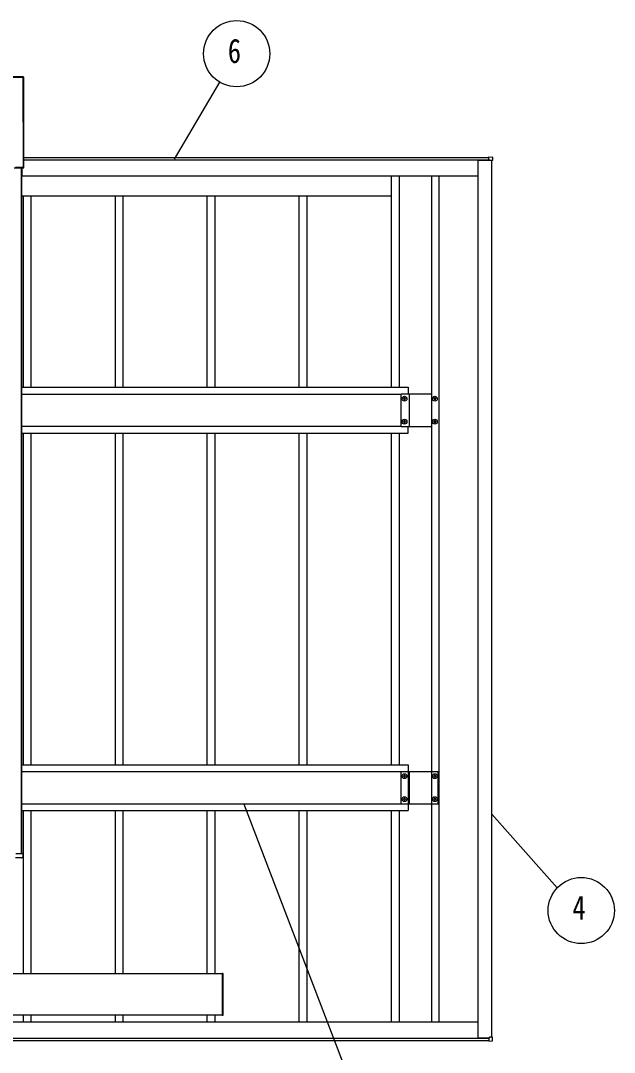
# Model space of a CAD drawing. Units: millimetres, scale not verified. Extents: x -10512 to 10512, y -7425 to 7425.
# Drawn here: x 473 to 1764, y 174 to 2420 of the extents above; entities that cross this region are included whole.
import ezdxf
from ezdxf.enums import TextEntityAlignment as Align

# ---------------------------------------------------------------- set-up
doc = ezdxf.new("R2010")
doc.units = ezdxf.units.MM
doc.header["$LTSCALE"] = 30
doc.layers.add('0-5_YKK_A1', color=4, linetype='Continuous')
doc.layers.add('0-6_YKK_D', color=6, linetype='Continuous')
doc.styles.add('ＭＳ ゴシック', font='')
doc.styles.get('ＭＳ ゴシック').set_extended_font_data('MS Gothic')

msp = doc.modelspace()

# ---------------------------------------------------------------- linework, layer by layer
at = {"layer": '0-5_YKK_A1'}
for p, q in [((478.38, 2297.87), (380.87, 2297.87)), ((478.38, 2297.87), (380.87, 2297.87)), ((381.35, 2297.39), (477.9, 2297.39)), ((477.9, 2296.87), (381.35, 2296.87)), ((477.9, 2297.39), (478.38, 2297.87)), ((477.9, 2297.39), (477.9, 2296.87)), ((478.53, 2100.69), (477.9, 2296.87)), ((478.38, 2297.87), (478.38, 2297.87)), ((478.88, 2297.37), (478.4, 2296.9)), ((478.4, 2296.9), (479.03, 2100.71)), ((479.51, 2100.23), (478.88, 2297.38)), ((478.88, 2297.38), (478.88, 2297.37)), ((479.51, 2100.23), (478.88, 2297.37)), ((479.44, 2122.05), (1491.12, 2122.05)), ((479.45, 2117.05), (1491.12, 2117.05)), ((479.45, 2117.03), (1489.12, 2117.03)), ((1467.62, 205.96), (1467.62, 2116.56)), ((1467.62, 2116.56), (1492.62, 2116.56)), ((1489.12, 2117.03), (1489.12, 2116.56)), ((1491.12, 2123.56), (1498.65, 2123.1)), ((1491.12, 2123.07), (1491.12, 2123.56)), ((1491.12, 2117.16), (1491.12, 2123.07)), ((1492.12, 2116.56), (1492.12, 2116.86)), ((1492.62, 2115.36), (1492.62, 2116.56)), ((1492.94, 2115.36), (1492.62, 2115.36)), ((1498.65, 2115.36), (1492.94, 2115.36)), ((1497.62, 207.15), (1497.62, 2115.36)), ((458.37, 2099.73), (479.01, 2099.73)), ((458.38, 2099.73), (479.01, 2099.73)), ((478.53, 2100.22), (461.21, 2100.22)), ((462.15, 2100.69), (478.53, 2100.69)), ((473.42, 2099.73), (473.42, 607.44)), ((474.62, 2099.73), (474.62, 607.44)), ((474.62, 2097.06), (475.62, 2097.06)), ((475.62, 2082.05), (475.62, 2099.73)), ((478.53, 2100.22), (478.53, 2100.69)), ((479.01, 2099.73), (478.53, 2100.22)), ((479.01, 2099.73), (479.01, 2099.73)), ((479.03, 2100.71), (479.51, 2100.23)), ((479.51, 2100.23), (479.51, 2100.23)), ((475.62, 2082.05), (1467.62, 2082.05)), ((1278.62, 2082.05), (1278.62, 1622.06)), ((1295.62, 2082.05), (1295.62, 1622.06)), ((1366.62, 2082.05), (1366.62, 240.46)), ((1382.62, 2082.05), (1382.62, 240.46)), ((474.62, 2039.06), (493.72, 2039.06)), ((478.62, 1622.06), (478.62, 2039.06)), ((478.62, 2039.06), (693.72, 2039.06)), ((495.62, 1622.06), (495.62, 2039.06)), ((678.62, 1622.06), (678.62, 2039.06)), ((678.62, 2039.06), (893.72, 2039.06)), ((695.62, 1622.06), (695.62, 2039.06)), ((878.62, 1622.06), (878.62, 2039.06)), ((878.62, 2039.06), (1093.72, 2039.06)), ((895.62, 1622.06), (895.62, 2039.06)), ((1078.62, 1622.06), (1078.62, 2039.06)), ((1078.62, 2039.06), (1278.62, 2039.06)), ((1095.62, 1622.06), (1095.62, 2039.06)), ((474.62, 1607.06), (1300.62, 1607.06)), ((1300.62, 1536.56), (1300.62, 1607.56)), ((1300.62, 1607.56), (1366.62, 1607.56)), ((1307.14, 1598.5), (1307.14, 1599.46)), ((1318.12, 1536.56), (1318.12, 1607.56)), ((1373.14, 1598.5), (1373.14, 1599.46)), ((474.62, 1537.06), (1300.62, 1537.06)), ((1300.62, 1536.56), (1366.62, 1536.56)), ((1307.14, 1548.5), (1307.14, 1549.46)), ((1315.62, 1522.06), (1315.62, 1536.56)), ((1373.14, 1548.5), (1373.14, 1549.46)), ((474.62, 1522.06), (1315.62, 1522.06)), ((478.62, 800.46), (478.62, 1522.06)), ((495.62, 800.46), (495.62, 1522.06)), ((678.62, 800.46), (678.62, 1522.06)), ((695.62, 800.46), (695.62, 1522.06)), ((878.62, 800.46), (878.62, 1522.06)), ((895.62, 800.46), (895.62, 1522.06)), ((1078.62, 800.46), (1078.62, 1522.06)), ((1095.62, 800.46), (1095.62, 1522.06)), ((1278.62, 1522.06), (1278.62, 800.46)), ((1295.62, 1522.06), (1295.62, 800.46)), ((474.62, 785.46), (1315.62, 785.46)), ((1300.62, 714.96), (1300.62, 785.96)), ((1300.62, 785.96), (1380.62, 785.96)), ((1307.14, 776.9), (1307.14, 777.86)), ((1318.12, 714.96), (1318.12, 785.96)), ((1373.14, 776.9), (1373.14, 777.86)), ((1380.62, 714.96), (1380.62, 785.96)), ((1307.14, 726.9), (1307.14, 727.86)), ((1373.14, 726.9), (1373.14, 727.86)), ((474.62, 715.46), (1315.62, 715.46)), ((474.62, 700.46), (1315.62, 700.46)), ((478.62, 345.46), (478.62, 700.46)), ((495.62, 345.46), (495.62, 700.46)), ((678.62, 345.46), (678.62, 700.46)), ((695.62, 345.46), (695.62, 700.46)), ((878.62, 345.46), (878.62, 700.46)), ((895.62, 345.46), (895.62, 700.46)), ((1078.62, 240.46), (1078.62, 700.46)), ((1095.62, 240.46), (1095.62, 700.46)), ((1278.62, 700.46), (1278.62, 240.46)), ((1295.62, 700.46), (1295.62, 240.46)), ((1300.62, 714.96), (1380.62, 714.96)), ((461.98, 607.44), (476.99, 607.44)), ((476.99, 607.44), (477.49, 607.44)), ((477.49, 607.44), (477.03, 599.82)), ((475.03, 597.94), (461.46, 597.94)), ((910.62, 345.46), (-139.38, 345.46)), ((913.12, 256.05), (913.12, 344.86)), ((478.62, 240.46), (478.62, 255.46)), ((495.62, 240.46), (495.62, 255.46)), ((678.62, 240.46), (678.62, 255.46)), ((695.62, 240.46), (695.62, 255.46)), ((878.62, 240.46), (878.62, 255.46)), ((895.62, 240.46), (895.62, 255.46)), ((910.62, 255.96), (910.62, 254.96)), ((910.62, 254.96), (912.18, 255.05)), ((-3506.88, 240.46), (1467.62, 240.46)), ((-3505.88, 205.46), (1491.12, 205.46)), ((1467.62, 205.96), (1492.62, 205.96)), ((1491.12, 205.35), (1491.12, 199.45)), ((1491.42, 205.96), (1491.42, 205.65)), ((1492.12, 205.96), (1492.12, 205.65)), ((1492.62, 207.15), (1492.62, 205.95)), ((1492.62, 207.15), (1492.62, 205.95)), ((1492.94, 207.15), (1492.62, 207.15)), ((1498.65, 207.15), (1492.94, 207.15)), ((-3505.88, 200.46), (1491.12, 200.46)), ((1491.12, 199.45), (1491.12, 198.95)), ((1491.12, 198.95), (1498.65, 199.41))]:
    msp.add_line(p, q, dxfattribs=at)
for points in [[(1492.32, 2116.86), (1491.12, 2116.86), (1491.12, 2117.16)], [(1499.12, 2122.61), (1499.12, 2115.36), (1498.65, 2115.36)], [(474.62, 1622.06), (1315.62, 1622.06), (1315.62, 1607.56)], [(1306.18, 1596.58), (1305.22, 1596.58), (1305.22, 1597.54), (1306.18, 1597.54)], [(1307.14, 1599.46), (1308.1, 1599.46), (1308.1, 1598.5)], [(1308.1, 1595.62), (1308.1, 1594.66), (1307.14, 1594.66), (1307.14, 1595.62)], [(1309.06, 1597.54), (1310.02, 1597.54), (1310.02, 1596.58), (1309.06, 1596.58)], [(1372.18, 1596.58), (1371.22, 1596.58), (1371.22, 1597.54), (1372.18, 1597.54)], [(1373.14, 1599.46), (1374.1, 1599.46), (1374.1, 1598.5)], [(1374.1, 1595.62), (1374.1, 1594.66), (1373.14, 1594.66), (1373.14, 1595.62)], [(1375.06, 1597.54), (1376.02, 1597.54), (1376.02, 1596.58), (1375.06, 1596.58)], [(1306.18, 1546.58), (1305.22, 1546.58), (1305.22, 1547.54), (1306.18, 1547.54)], [(1307.14, 1549.46), (1308.1, 1549.46), (1308.1, 1548.5)], [(1308.1, 1545.62), (1308.1, 1544.66), (1307.14, 1544.66), (1307.14, 1545.62)], [(1309.06, 1547.54), (1310.02, 1547.54), (1310.02, 1546.58), (1309.06, 1546.58)], [(1372.18, 1546.58), (1371.22, 1546.58), (1371.22, 1547.54), (1372.18, 1547.54)], [(1373.14, 1549.46), (1374.1, 1549.46), (1374.1, 1548.5)], [(1374.1, 1545.62), (1374.1, 1544.66), (1373.14, 1544.66), (1373.14, 1545.62)], [(1375.06, 1547.54), (1376.02, 1547.54), (1376.02, 1546.58), (1375.06, 1546.58)], [(474.62, 800.46), (1315.62, 800.46), (1315.62, 700.46)], [(1306.18, 774.98), (1305.22, 774.98), (1305.22, 775.94), (1306.18, 775.94)], [(1307.14, 777.86), (1308.1, 777.86), (1308.1, 776.9)], [(1308.1, 774.02), (1308.1, 773.06), (1307.14, 773.06), (1307.14, 774.02)], [(1309.06, 775.94), (1310.02, 775.94), (1310.02, 774.98), (1309.06, 774.98)], [(1372.18, 774.98), (1371.22, 774.98), (1371.22, 775.94), (1372.18, 775.94)], [(1373.14, 777.86), (1374.1, 777.86), (1374.1, 776.9)], [(1374.1, 774.02), (1374.1, 773.06), (1373.14, 773.06), (1373.14, 774.02)], [(1375.06, 775.94), (1376.02, 775.94), (1376.02, 774.98), (1375.06, 774.98)], [(1306.18, 724.98), (1305.22, 724.98), (1305.22, 725.94), (1306.18, 725.94)], [(1307.14, 727.86), (1308.1, 727.86), (1308.1, 726.9)], [(1308.1, 724.02), (1308.1, 723.06), (1307.14, 723.06), (1307.14, 724.02)], [(1309.06, 725.94), (1310.02, 725.94), (1310.02, 724.98), (1309.06, 724.98)], [(1372.18, 724.98), (1371.22, 724.98), (1371.22, 725.94), (1372.18, 725.94)], [(1373.14, 727.86), (1374.1, 727.86), (1374.1, 726.9)], [(1374.1, 724.02), (1374.1, 723.06), (1373.14, 723.06), (1373.14, 724.02)], [(1375.06, 725.94), (1376.02, 725.94), (1376.02, 724.98), (1375.06, 724.98)], [(910.62, 255.46), (-139.38, 255.46), (-139.38, 345.46)], [(912.18, 345.86), (910.62, 345.96), (910.62, 344.96), (910.62, 255.96)], [(1492.32, 205.65), (1491.12, 205.65), (1491.12, 205.35)], [(1499.12, 199.91), (1499.12, 207.15), (1498.65, 207.15)]]:
    msp.add_lwpolyline(points, dxfattribs=at)
for centre in [(1307.62, 1597.06), (1373.62, 1597.06), (1307.62, 1547.06), (1373.62, 1547.06), (1307.62, 775.46), (1373.62, 775.46), (1307.62, 725.46), (1373.62, 725.46)]:
    msp.add_circle(centre, 5.3, dxfattribs=at)
for centre, radius, start, end in [((478, 2299.63), 2.76, 267.8048, 278.19817), ((477.9, 2296.89), 0.501, 0.24971, 89.75029), ((478.37, 2297.37), 0.501, 0.24971, 89.75029), ((478.38, 2297.37), 0.5, 0.18366, 90), ((1492.32, 2116.56), 0.3, 0, 90), ((1498.62, 2122.61), 0.5, 0, 86.5), ((478.63, 2103.45), 2.76, 267.8048, 278.19817), ((478.52, 2100.72), 0.501, 270.24971, 359.75029), ((479.01, 2100.24), 0.501, 270.24971, 359.75029), ((479.01, 2100.23), 0.5, 270, 0.18366), ((1306.18, 1598.5), 0.96, 270, 0), ((1306.18, 1595.62), 0.96, 0, 90), ((1309.06, 1598.5), 0.96, 180, 270), ((1309.06, 1595.62), 0.96, 90, 180), ((1372.18, 1598.5), 0.96, 270, 0), ((1372.18, 1595.62), 0.96, 0, 90), ((1375.06, 1598.5), 0.96, 180, 270), ((1375.06, 1595.62), 0.96, 90, 180), ((1306.18, 1548.5), 0.96, 270, 0), ((1306.18, 1545.62), 0.96, 0, 90), ((1309.06, 1548.5), 0.96, 180, 270), ((1309.06, 1545.62), 0.96, 90, 180), ((1372.18, 1548.5), 0.96, 270, 0), ((1372.18, 1545.62), 0.96, 0, 90), ((1375.06, 1548.5), 0.96, 180, 270), ((1375.06, 1545.62), 0.96, 90, 180), ((1306.18, 776.9), 0.96, 270, 0), ((1306.18, 774.02), 0.96, 0, 90), ((1309.06, 776.9), 0.96, 180, 270), ((1309.06, 774.02), 0.96, 90, 180), ((1372.18, 776.9), 0.96, 270, 0), ((1372.18, 774.02), 0.96, 0, 90), ((1375.06, 776.9), 0.96, 180, 270), ((1375.06, 774.02), 0.96, 90, 180), ((1306.18, 726.9), 0.96, 270, 0), ((1306.18, 724.02), 0.96, 0, 90), ((1309.06, 726.9), 0.96, 180, 270), ((1309.06, 724.02), 0.96, 90, 180), ((1372.18, 726.9), 0.96, 270, 0), ((1372.18, 724.02), 0.96, 0, 90), ((1375.06, 726.9), 0.96, 180, 270), ((1375.06, 724.02), 0.96, 90, 180), ((475.03, 599.94), 2, 270, 356.5), ((912.12, 344.86), 1, 0, 86.5), ((912.12, 256.05), 1, 273.5, 0), ((1492.32, 205.95), 0.3, 270, 0), ((1498.62, 199.91), 0.5, 273.5, 0)]:
    msp.add_arc(centre, radius, start, end, dxfattribs=at)
at = {"layer": '0-6_YKK_D'}
for p, q in [((807.23, 2118.42), (905.93, 2286.05)), ((957.08, 716.51), (1179.8, 134.64)), ((1497.66, 693.02), (1639.76, 532.41))]:
    msp.add_line(p, q, dxfattribs=at)
for centre in [(942.47, 2348.09), (1692.1, 482.97)]:
    msp.add_circle(centre, 72, dxfattribs=at)

# ---------------------------------------------------------------- texts
at = {"layer": '0-6_YKK_D', "style": 'ＭＳ ゴシック', "width": 0.8}
for s, p in [('6', (923.27, 2312.09)), ('4', (1672.9, 446.97))]:
    msp.add_text(s, height=52.79, dxfattribs=at).set_placement(p, align=Align.BOTTOM_LEFT)

doc.saveas('drawing.dxf')
